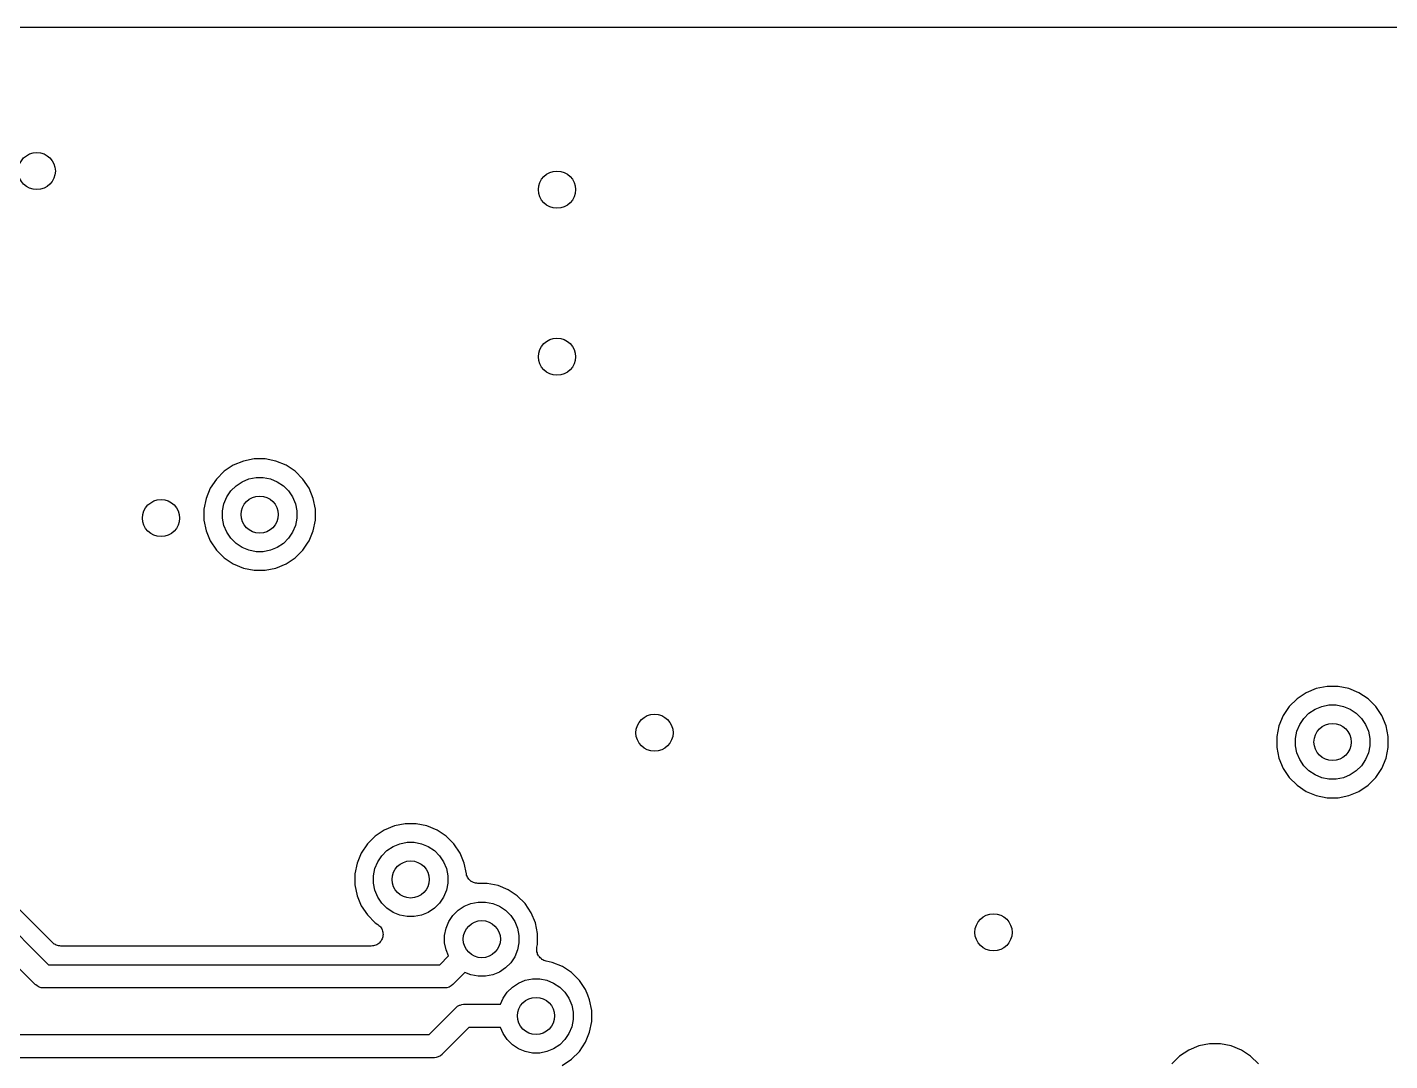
# Model space of a CAD drawing. Extents: x 113.2 to 188.8, y -123.8 to -78.2.
# Drawn here: x 157.6 to 172.27, y -93.28 to -82.15 of the extents above; entities that cross this region are included whole.
import ezdxf

# ---------------------------------------------------------------- set-up
doc = ezdxf.new("R2010")
doc.units = 0
doc.layers.add('BLACK', color=7, linetype='CONTINUOUS')

msp = doc.modelspace()

# ---------------------------------------------------------------- linework, layer by layer
at = {"layer": 'BLACK', "linetype": 'CONTINUOUS'}
for p, q in [((125.014, -82.1507), (176.986, -82.1507)), ((149.093, -83.516), (157.825, -92.248)), ((157.68, -92.4571), (148.948, -83.725)), ((159.925, -86.8231), (159.816, -86.8683)), ((160.041, -86.8), (159.925, -86.8231)), ((160.159, -86.8), (160.041, -86.8)), ((160.275, -86.8231), (160.159, -86.8)), ((160.384, -86.8683), (160.275, -86.8231)), ((159.718, -86.9339), (159.634, -87.0175)), ((159.816, -86.8683), (159.718, -86.9339)), ((160.482, -86.9339), (160.384, -86.8683)), ((160.566, -87.0175), (160.482, -86.9339)), ((159.568, -87.1158), (159.523, -87.225)), ((159.634, -87.0175), (159.568, -87.1158)), ((159.789, -87.145), (159.845, -87.0893)), ((159.845, -87.0893), (159.911, -87.0455)), ((159.911, -87.0455), (159.983, -87.0154)), ((159.983, -87.0154), (160.061, -87)), ((160.061, -87), (160.139, -87)), ((160.139, -87), (160.217, -87.0154)), ((160.217, -87.0154), (160.289, -87.0455)), ((160.289, -87.0455), (160.355, -87.0893)), ((160.355, -87.0893), (160.411, -87.145)), ((160.632, -87.1158), (160.566, -87.0175)), ((160.677, -87.225), (160.632, -87.1158)), ((159.523, -87.225), (159.5, -87.3409)), ((159.715, -87.2833), (159.746, -87.2105)), ((159.746, -87.2105), (159.789, -87.145)), ((160.411, -87.145), (160.454, -87.2105)), ((160.454, -87.2105), (160.485, -87.2833)), ((160.7, -87.3409), (160.677, -87.225)), ((159.5, -87.3409), (159.5, -87.4591)), ((159.7, -87.3606), (159.715, -87.2833)), ((159.7, -87.4394), (159.7, -87.3606)), ((160.485, -87.2833), (160.5, -87.3606)), ((160.5, -87.3606), (160.5, -87.4394)), ((160.7, -87.4591), (160.7, -87.3409)), ((159.5, -87.4591), (159.523, -87.575)), ((159.715, -87.5167), (159.7, -87.4394)), ((159.746, -87.5895), (159.715, -87.5167)), ((160.485, -87.5167), (160.454, -87.5895)), ((160.5, -87.4394), (160.485, -87.5167)), ((160.677, -87.575), (160.7, -87.4591)), ((159.523, -87.575), (159.568, -87.6842)), ((159.568, -87.6842), (159.634, -87.7825)), ((159.789, -87.655), (159.746, -87.5895)), ((159.845, -87.7107), (159.789, -87.655)), ((159.911, -87.7545), (159.845, -87.7107)), ((160.355, -87.7107), (160.289, -87.7545)), ((160.411, -87.655), (160.355, -87.7107)), ((160.454, -87.5895), (160.411, -87.655)), ((160.566, -87.7825), (160.615, -87.7094)), ((160.615, -87.7094), (160.632, -87.6842)), ((160.615, -87.7094), (160.615, -87.7094)), ((160.632, -87.6842), (160.677, -87.575)), ((159.634, -87.7825), (159.718, -87.8661)), ((159.983, -87.7846), (159.911, -87.7545)), ((160.061, -87.8), (159.983, -87.7846)), ((160.139, -87.8), (160.061, -87.8)), ((160.217, -87.7846), (160.139, -87.8)), ((160.289, -87.7545), (160.217, -87.7846)), ((160.482, -87.8661), (160.566, -87.7825)), ((159.718, -87.8661), (159.816, -87.9317)), ((159.816, -87.9317), (159.925, -87.9769)), ((159.925, -87.9769), (160.041, -88)), ((160.041, -88), (160.159, -88)), ((160.159, -88), (160.275, -87.9769)), ((160.275, -87.9769), (160.384, -87.9317)), ((160.384, -87.9317), (160.482, -87.8661)), ((171.366, -89.3183), (171.268, -89.3839)), ((171.475, -89.2731), (171.366, -89.3183)), ((171.591, -89.25), (171.475, -89.2731)), ((171.709, -89.25), (171.591, -89.25)), ((171.825, -89.2731), (171.709, -89.25)), ((171.934, -89.3183), (171.825, -89.2731)), ((172.032, -89.3839), (171.934, -89.3183)), ((171.184, -89.4675), (171.118, -89.5658)), ((171.268, -89.3839), (171.184, -89.4675)), ((171.461, -89.4955), (171.533, -89.4654)), ((171.533, -89.4654), (171.611, -89.45)), ((171.611, -89.45), (171.689, -89.45)), ((171.689, -89.45), (171.767, -89.4654)), ((171.767, -89.4654), (171.839, -89.4955)), ((172.116, -89.4675), (172.032, -89.3839)), ((172.182, -89.5658), (172.116, -89.4675)), ((171.118, -89.5658), (171.073, -89.675)), ((171.296, -89.6605), (171.339, -89.595)), ((171.339, -89.595), (171.395, -89.5393)), ((171.395, -89.5393), (171.461, -89.4955)), ((171.839, -89.4955), (171.905, -89.5393)), ((171.905, -89.5393), (171.961, -89.595)), ((171.961, -89.595), (172.004, -89.6605)), ((172.227, -89.675), (172.182, -89.5658)), ((171.073, -89.675), (171.05, -89.7909)), ((171.25, -89.8106), (171.265, -89.7333)), ((171.265, -89.7333), (171.296, -89.6605)), ((172.004, -89.6605), (172.035, -89.7333)), ((172.035, -89.7333), (172.05, -89.8106)), ((172.25, -89.7909), (172.227, -89.675)), ((157.87, -92.0108), (155.728, -89.8682)), ((171.05, -89.7909), (171.05, -89.9091)), ((171.05, -89.9091), (171.073, -90.025)), ((171.25, -89.8894), (171.25, -89.8106)), ((171.265, -89.9667), (171.25, -89.8894)), ((172.05, -89.8894), (172.035, -89.9667)), ((172.05, -89.8106), (172.05, -89.8894)), ((172.227, -90.025), (172.25, -89.9091)), ((172.25, -89.9091), (172.25, -89.7909)), ((171.073, -90.025), (171.118, -90.1342)), ((171.296, -90.0395), (171.265, -89.9667)), ((171.339, -90.105), (171.296, -90.0395)), ((172.004, -90.0395), (171.961, -90.105)), ((172.035, -89.9667), (172.004, -90.0395)), ((172.182, -90.1342), (172.227, -90.025)), ((171.118, -90.1342), (171.184, -90.2325)), ((171.395, -90.1607), (171.339, -90.105)), ((171.461, -90.2045), (171.395, -90.1607)), ((171.533, -90.2346), (171.461, -90.2045)), ((171.839, -90.2045), (171.767, -90.2346)), ((171.905, -90.1607), (171.839, -90.2045)), ((171.961, -90.105), (171.905, -90.1607)), ((172.116, -90.2325), (172.182, -90.1342)), ((171.184, -90.2325), (171.268, -90.316)), ((171.268, -90.316), (171.366, -90.3817)), ((171.611, -90.25), (171.533, -90.2346)), ((171.689, -90.25), (171.611, -90.25)), ((171.767, -90.2346), (171.689, -90.25)), ((171.934, -90.3817), (172.032, -90.316)), ((172.032, -90.316), (172.116, -90.2325)), ((171.366, -90.3817), (171.475, -90.4269)), ((171.475, -90.4269), (171.591, -90.45)), ((171.591, -90.45), (171.709, -90.45)), ((171.709, -90.45), (171.825, -90.4269)), ((171.825, -90.4269), (171.934, -90.3817)), ((161.55, -90.7531), (161.441, -90.7983)), ((161.666, -90.73), (161.55, -90.7531)), ((161.784, -90.73), (161.666, -90.73)), ((161.9, -90.7531), (161.784, -90.73)), ((162.009, -90.7983), (161.9, -90.7531)), ((161.343, -90.864), (161.259, -90.9475)), ((161.441, -90.7983), (161.343, -90.864)), ((161.608, -90.9454), (161.686, -90.93)), ((161.686, -90.93), (161.764, -90.93)), ((161.764, -90.93), (161.842, -90.9454)), ((162.107, -90.864), (162.009, -90.7983)), ((162.191, -90.9475), (162.107, -90.864)), ((161.193, -91.0458), (161.148, -91.155)), ((161.259, -90.9475), (161.193, -91.0458)), ((161.371, -91.1405), (161.414, -91.075)), ((161.414, -91.075), (161.47, -91.0193)), ((161.47, -91.0193), (161.536, -90.9755)), ((161.536, -90.9755), (161.608, -90.9454)), ((161.842, -90.9454), (161.914, -90.9755)), ((161.914, -90.9755), (161.98, -91.0193)), ((161.98, -91.0193), (162.036, -91.075)), ((162.036, -91.075), (162.079, -91.1405)), ((162.257, -91.0458), (162.191, -90.9475)), ((162.302, -91.155), (162.257, -91.0458)), ((161.148, -91.155), (161.125, -91.2709)), ((161.325, -91.2906), (161.34, -91.2133)), ((161.34, -91.2133), (161.371, -91.1405)), ((162.079, -91.1405), (162.11, -91.2133)), ((162.11, -91.2133), (162.125, -91.2906)), ((162.325, -91.2708), (162.302, -91.155)), ((161.125, -91.2709), (161.125, -91.3891)), ((161.325, -91.3694), (161.325, -91.2906)), ((161.34, -91.4467), (161.325, -91.3694)), ((162.125, -91.3694), (162.11, -91.4467)), ((162.125, -91.2906), (162.125, -91.3694)), ((162.328, -91.2823), (162.325, -91.2708)), ((162.332, -91.2936), (162.328, -91.2823)), ((162.332, -91.294), (162.332, -91.2936)), ((162.332, -91.2945), (162.332, -91.294)), ((162.338, -91.305), (162.332, -91.2945)), ((162.343, -91.3156), (162.338, -91.305)), ((162.344, -91.3159), (162.343, -91.3156)), ((162.344, -91.3164), (162.344, -91.3159)), ((162.351, -91.3256), (162.344, -91.3164)), ((162.359, -91.3349), (162.351, -91.3256)), ((162.359, -91.3352), (162.359, -91.3349)), ((162.359, -91.3356), (162.359, -91.3352)), ((162.369, -91.3432), (162.359, -91.3356)), ((162.378, -91.3508), (162.369, -91.3432)), ((162.378, -91.351), (162.378, -91.3508)), ((162.379, -91.3514), (162.378, -91.351)), ((162.389, -91.357), (162.379, -91.3514)), ((162.4, -91.3627), (162.389, -91.357)), ((162.4, -91.3629), (162.4, -91.3627)), ((162.4, -91.3631), (162.4, -91.3629)), ((162.412, -91.3667), (162.4, -91.3631)), ((162.423, -91.3702), (162.412, -91.3667)), ((162.424, -91.3703), (162.423, -91.3702)), ((162.424, -91.3704), (162.424, -91.3703)), ((162.436, -91.3717), (162.424, -91.3704)), ((162.448, -91.373), (162.436, -91.3717)), ((162.449, -91.373), (162.448, -91.373)), ((162.45, -91.373), (162.449, -91.373)), ((162.449, -91.373), (162.449, -91.373)), ((162.449, -91.373), (162.449, -91.373)), ((162.55, -91.373), (162.45, -91.373)), ((162.666, -91.3961), (162.55, -91.373)), ((161.125, -91.3891), (161.148, -91.505)), ((161.148, -91.505), (161.193, -91.6142)), ((161.371, -91.5195), (161.34, -91.4467)), ((161.414, -91.585), (161.371, -91.5195)), ((162.079, -91.5195), (162.036, -91.585)), ((162.11, -91.4467), (162.079, -91.5195)), ((162.775, -91.4413), (162.666, -91.3961)), ((162.873, -91.507), (162.775, -91.4413)), ((162.957, -91.5905), (162.873, -91.507)), ((161.193, -91.6142), (161.259, -91.7125)), ((161.47, -91.6407), (161.414, -91.585)), ((161.536, -91.6845), (161.47, -91.6407)), ((161.98, -91.6407), (161.914, -91.6845)), ((162.036, -91.585), (161.98, -91.6407)), ((162.18, -91.718), (162.236, -91.6623)), ((162.236, -91.6623), (162.301, -91.6185)), ((162.301, -91.6185), (162.374, -91.5884)), ((162.374, -91.5884), (162.451, -91.573)), ((162.451, -91.573), (162.53, -91.573)), ((162.53, -91.573), (162.608, -91.5884)), ((162.608, -91.5884), (162.68, -91.6185)), ((162.68, -91.6185), (162.746, -91.6623)), ((162.746, -91.6623), (162.802, -91.718)), ((163.023, -91.6888), (162.957, -91.5905)), ((161.259, -91.7125), (161.343, -91.7961)), ((161.343, -91.7961), (161.371, -91.8154)), ((161.371, -91.8154), (161.373, -91.8162)), ((161.373, -91.8162), (161.373, -91.8162)), ((161.373, -91.8162), (161.373, -91.8162)), ((161.373, -91.8162), (161.373, -91.8164)), ((161.373, -91.8164), (161.383, -91.8245)), ((161.608, -91.7146), (161.536, -91.6845)), ((161.686, -91.73), (161.608, -91.7146)), ((161.764, -91.73), (161.686, -91.73)), ((161.842, -91.7146), (161.764, -91.73)), ((161.914, -91.6845), (161.842, -91.7146)), ((162.106, -91.8563), (162.136, -91.7835)), ((162.136, -91.7835), (162.18, -91.718)), ((162.802, -91.718), (162.845, -91.7835)), ((162.845, -91.7835), (162.875, -91.8563)), ((163.068, -91.798), (163.023, -91.6888)), ((163.091, -91.9139), (163.068, -91.798)), ((161.383, -91.8245), (161.392, -91.8322)), ((161.392, -91.8322), (161.392, -91.8323)), ((161.392, -91.8323), (161.392, -91.8324)), ((161.392, -91.8324), (161.4, -91.8421)), ((161.4, -91.8421), (161.407, -91.8515)), ((161.407, -91.8515), (161.407, -91.8516)), ((161.407, -91.8516), (161.407, -91.8518)), ((161.407, -91.8518), (161.413, -91.8625)), ((161.413, -91.8625), (161.419, -91.8734)), ((161.422, -91.9585), (161.418, -91.9702)), ((161.419, -91.8734), (161.419, -91.8736)), ((161.419, -91.8736), (161.419, -91.8737)), ((161.419, -91.8737), (161.422, -91.8854)), ((161.422, -91.8854), (161.426, -91.8972)), ((161.425, -91.9469), (161.422, -91.9585)), ((161.427, -91.9344), (161.425, -91.9466)), ((161.425, -91.9466), (161.425, -91.9467)), ((161.425, -91.9467), (161.425, -91.9469)), ((161.426, -91.8972), (161.426, -91.8974)), ((161.426, -91.8974), (161.426, -91.8975)), ((161.426, -91.8975), (161.427, -91.9099)), ((161.427, -91.9099), (161.428, -91.9219)), ((161.428, -91.9222), (161.427, -91.9344)), ((161.428, -91.9219), (161.428, -91.9221)), ((161.428, -91.9221), (161.428, -91.9222)), ((162.091, -91.9336), (162.106, -91.8563)), ((162.091, -92.0124), (162.091, -91.9336)), ((162.875, -91.8563), (162.891, -91.9336)), ((162.891, -91.9336), (162.891, -92.0124)), ((163.091, -92.0321), (163.091, -91.9139)), ((157.88, -92.0183), (157.87, -92.0108)), ((157.888, -92.0258), (157.88, -92.0183)), ((157.889, -92.0261), (157.888, -92.0258)), ((157.89, -92.0265), (157.889, -92.0261)), ((157.9, -92.0321), (157.89, -92.0265)), ((157.91, -92.0377), (157.9, -92.0321)), ((157.911, -92.0379), (157.91, -92.0377)), ((157.911, -92.0383), (157.911, -92.0379)), ((157.923, -92.0417), (157.911, -92.0383)), ((157.934, -92.0452), (157.923, -92.0417)), ((157.934, -92.0453), (157.934, -92.0452)), ((157.935, -92.0455), (157.934, -92.0453)), ((157.947, -92.0467), (157.935, -92.0455)), ((157.958, -92.048), (157.947, -92.0467)), ((157.96, -92.048), (157.958, -92.048)), ((161.301, -92.048), (157.96, -92.048)), ((157.96, -92.048), (157.96, -92.048)), ((157.96, -92.048), (157.96, -92.048)), ((157.96, -92.048), (157.96, -92.048)), ((161.313, -92.0468), (161.301, -92.048)), ((161.325, -92.0457), (161.313, -92.0468)), ((161.326, -92.0456), (161.325, -92.0456)), ((161.325, -92.0456), (161.325, -92.0457)), ((161.337, -92.0421), (161.326, -92.0456)), ((161.349, -92.0386), (161.337, -92.0421)), ((161.36, -92.0327), (161.349, -92.0384)), ((161.349, -92.0384), (161.349, -92.0385)), ((161.349, -92.0385), (161.349, -92.0386)), ((161.371, -92.027), (161.36, -92.0327)), ((161.381, -92.0191), (161.371, -92.0268)), ((161.371, -92.0268), (161.371, -92.0269)), ((161.371, -92.0269), (161.371, -92.027)), ((161.39, -92.0114), (161.381, -92.0191)), ((161.398, -92.0018), (161.39, -92.0111)), ((161.39, -92.0111), (161.39, -92.0112)), ((161.39, -92.0112), (161.39, -92.0114)), ((161.406, -91.9923), (161.398, -92.0018)), ((161.412, -91.9813), (161.406, -91.992)), ((161.406, -91.992), (161.406, -91.9922)), ((161.406, -91.9922), (161.406, -91.9923)), ((161.418, -91.9705), (161.412, -91.9813)), ((161.418, -91.9702), (161.418, -91.9704)), ((161.418, -91.9704), (161.418, -91.9705)), ((162.106, -92.0897), (162.091, -92.0124)), ((162.133, -92.1542), (162.106, -92.0897)), ((162.875, -92.0897), (162.845, -92.1625)), ((162.891, -92.0124), (162.875, -92.0897)), ((163.083, -92.0846), (163.084, -92.0727)), ((163.083, -92.085), (163.083, -92.0846)), ((163.083, -92.0854), (163.083, -92.085)), ((163.084, -92.0973), (163.083, -92.0854)), ((163.084, -92.0727), (163.085, -92.0608)), ((163.085, -92.1092), (163.084, -92.0973)), ((163.085, -92.0608), (163.091, -92.0321)), ((163.085, -92.1097), (163.085, -92.1092)), ((163.085, -92.1101), (163.085, -92.1097)), ((163.089, -92.1215), (163.085, -92.1101)), ((157.825, -92.248), (162.039, -92.248)), ((162.039, -92.248), (162.133, -92.1542)), ((162.802, -92.228), (162.746, -92.2837)), ((162.845, -92.1625), (162.802, -92.228)), ((163.092, -92.133), (163.089, -92.1215)), ((163.092, -92.1334), (163.092, -92.133)), ((163.092, -92.1338), (163.092, -92.1334)), ((163.098, -92.1445), (163.092, -92.1338)), ((163.103, -92.155), (163.098, -92.1445)), ((163.104, -92.1553), (163.103, -92.155)), ((163.104, -92.1557), (163.104, -92.1553)), ((163.111, -92.165), (163.104, -92.1557)), ((163.119, -92.1743), (163.111, -92.165)), ((163.119, -92.1746), (163.119, -92.1743)), ((163.12, -92.175), (163.119, -92.1746)), ((163.129, -92.1826), (163.12, -92.175)), ((163.138, -92.1903), (163.129, -92.1826)), ((163.138, -92.1905), (163.138, -92.1903)), ((163.139, -92.1908), (163.138, -92.1905)), ((163.149, -92.1965), (163.139, -92.1908)), ((163.16, -92.2022), (163.149, -92.1965)), ((163.16, -92.2024), (163.16, -92.2022)), ((163.16, -92.2026), (163.16, -92.2024)), ((163.172, -92.2061), (163.16, -92.2026)), ((163.183, -92.2098), (163.172, -92.2061)), ((163.184, -92.2099), (163.183, -92.2098)), ((163.185, -92.2101), (163.184, -92.2099)), ((163.184, -92.2099), (163.184, -92.2099)), ((163.184, -92.2099), (163.184, -92.2099)), ((163.25, -92.2231), (163.185, -92.2101)), ((163.359, -92.2683), (163.25, -92.2231)), ((162.31, -92.3309), (162.184, -92.4571)), ((162.374, -92.3576), (162.31, -92.3309)), ((162.451, -92.373), (162.374, -92.3576)), ((162.53, -92.373), (162.451, -92.373)), ((162.608, -92.3576), (162.53, -92.373)), ((162.68, -92.3275), (162.608, -92.3576)), ((162.746, -92.2837), (162.68, -92.3275)), ((162.958, -92.4154), (163.036, -92.4)), ((163.036, -92.4), (163.114, -92.4)), ((163.114, -92.4), (163.192, -92.4154)), ((163.457, -92.334), (163.359, -92.2683)), ((163.541, -92.4175), (163.457, -92.334)), ((157.684, -92.4618), (157.68, -92.4571)), ((157.689, -92.4657), (157.684, -92.4618)), ((157.703, -92.4774), (157.689, -92.4657)), ((157.715, -92.4836), (157.703, -92.4774)), ((157.725, -92.4891), (157.715, -92.4836)), ((157.749, -92.4962), (157.725, -92.4891)), ((157.767, -92.498), (157.749, -92.4962)), ((157.773, -92.4986), (157.767, -92.498)), ((157.767, -92.498), (157.767, -92.498)), ((157.779, -92.498), (157.773, -92.4986)), ((162.085, -92.498), (157.779, -92.498)), ((162.091, -92.4986), (162.085, -92.498)), ((162.097, -92.498), (162.091, -92.4986)), ((162.115, -92.4962), (162.097, -92.498)), ((162.097, -92.498), (162.097, -92.498)), ((162.139, -92.4891), (162.115, -92.4962)), ((162.161, -92.4774), (162.139, -92.4891)), ((162.18, -92.4618), (162.161, -92.4774)), ((162.184, -92.4571), (162.18, -92.4618)), ((162.721, -92.6105), (162.764, -92.545)), ((162.764, -92.545), (162.82, -92.4893)), ((162.82, -92.4893), (162.886, -92.4455)), ((162.886, -92.4455), (162.958, -92.4154)), ((163.192, -92.4154), (163.264, -92.4455)), ((163.264, -92.4455), (163.33, -92.4893)), ((163.33, -92.4893), (163.386, -92.545)), ((163.386, -92.545), (163.429, -92.6105)), ((163.607, -92.5158), (163.541, -92.4175)), ((163.632, -92.577), (163.607, -92.5158)), ((162.218, -92.7059), (162.231, -92.6956)), ((162.231, -92.6956), (162.252, -92.684)), ((162.252, -92.684), (162.257, -92.6826)), ((162.257, -92.6826), (162.276, -92.6768)), ((162.276, -92.6768), (162.294, -92.675)), ((162.294, -92.675), (162.3, -92.6744)), ((162.294, -92.675), (162.294, -92.675)), ((162.3, -92.6744), (162.306, -92.675)), ((162.306, -92.675), (162.694, -92.675)), ((162.694, -92.675), (162.721, -92.6105)), ((163.429, -92.6105), (163.46, -92.6833)), ((163.46, -92.6833), (163.475, -92.7606)), ((163.652, -92.625), (163.632, -92.577)), ((163.675, -92.7409), (163.652, -92.625)), ((161.924, -93), (162.208, -92.7159)), ((162.208, -92.7159), (162.211, -92.7112)), ((162.211, -92.7112), (162.218, -92.7059)), ((163.475, -92.8394), (163.46, -92.9167)), ((163.475, -92.7606), (163.475, -92.8394)), ((163.675, -92.8591), (163.675, -92.7409)), ((162.352, -92.925), (162.068, -93.209)), ((162.694, -92.925), (162.352, -92.925)), ((162.721, -92.9895), (162.694, -92.925)), ((162.764, -93.055), (162.721, -92.9895)), ((163.429, -92.9895), (163.386, -93.055)), ((163.46, -92.9167), (163.429, -92.9895)), ((163.607, -93.0842), (163.652, -92.975)), ((163.652, -92.975), (163.675, -92.8591)), ((155.877, -93), (161.924, -93)), ((162.82, -93.1107), (162.764, -93.055)), ((162.886, -93.1545), (162.82, -93.1107)), ((163.33, -93.1107), (163.264, -93.1545)), ((163.386, -93.055), (163.33, -93.1107)), ((163.541, -93.1825), (163.607, -93.0842)), ((170.21, -93.1231), (170.101, -93.1683)), ((170.326, -93.1), (170.21, -93.1231)), ((170.444, -93.1), (170.326, -93.1)), ((170.56, -93.1231), (170.444, -93.1)), ((170.669, -93.1683), (170.56, -93.1231)), ((161.969, -93.25), (155.831, -93.25)), ((161.975, -93.2506), (161.969, -93.25)), ((161.981, -93.25), (161.975, -93.2506)), ((162, -93.2482), (161.981, -93.25)), ((161.981, -93.25), (161.981, -93.25)), ((162.023, -93.241), (162, -93.2482)), ((162.045, -93.2294), (162.023, -93.241)), ((162.064, -93.2138), (162.045, -93.2294)), ((162.068, -93.209), (162.064, -93.2138)), ((162.958, -93.1846), (162.886, -93.1545)), ((163.036, -93.2), (162.958, -93.1846)), ((163.114, -93.2), (163.036, -93.2)), ((163.192, -93.1846), (163.114, -93.2)), ((163.264, -93.1545), (163.192, -93.1846)), ((163.357, -93.3335), (163.457, -93.266)), ((163.457, -93.266), (163.541, -93.1825)), ((170.003, -93.2339), (169.919, -93.3175)), ((170.101, -93.1683), (170.003, -93.2339)), ((170.767, -93.2339), (170.669, -93.1683)), ((170.851, -93.3175), (170.767, -93.2339))]:
    msp.add_line(p, q, dxfattribs=at)
at = {"layer": 'BLACK'}
for centre in [(157.7, -83.7), (163.3, -83.9), (163.3, -85.7), (159.038, -87.4377), (160.1, -87.4), (164.35, -89.75), (171.65, -89.85), (161.725, -91.33), (162.491, -91.973), (168, -91.9), (163.075, -92.8)]:
    msp.add_circle(centre, 0.2, dxfattribs=at)

doc.saveas('drawing.dxf')
